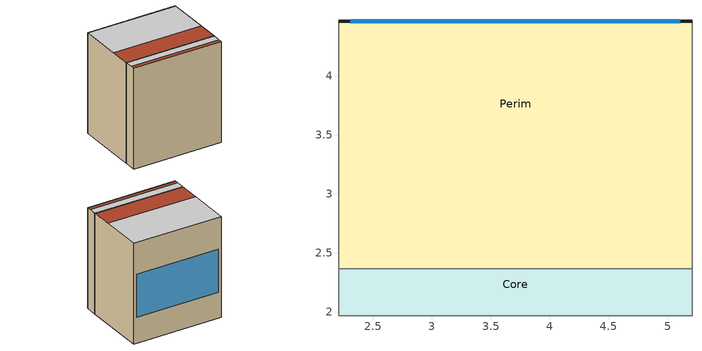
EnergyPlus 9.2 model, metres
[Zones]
Perim
 floor adiabatic (B_Off_Inf_0): 5.21,4.47 5.21,3.07 2.21,3.07 2.21,4.47 z6.67
 floor ground (B_Off_Gro_0): 5.21,3.07 5.21,2.37 2.21,2.37 2.21,3.07 z6.67
 wall outside (B_Off_Fac_0): 5.21,4.47 2.21,4.47 z6.67:10
 wall to Core (B_Off_Par_0): 2.21,2.37 5.21,2.37 z6.67:10
 wall adiabatic (B_Off_Par_0): 2.21,4.47 2.21,2.37 / 5.21,2.37 5.21,4.47 z6.67:10
 window (B_Dbl_Air_Cl): 5.11,4.47 2.31,4.47 z7.52:8.95
 ceiling adiabatic (B_Off_Inf_0): 5.21,4.47 2.21,4.47 2.21,3.07 5.21,3.07 z10
 roof outside (B_Off_Rof_0): 5.21,3.07 2.21,3.07 2.21,2.37 5.21,2.37 z10
Core
 floor adiabatic (B_Off_Inf_0): 5.21,2.37 5.21,2.1 2.21,2.1 2.21,2.37 z6.67
 floor ground (B_Off_Gro_0): 5.21,2.1 5.21,1.97 2.21,1.97 2.21,2.1 z6.67
 wall adiabatic (B_Off_Par_0): 2.21,2.37 2.21,1.97 5.21,1.97 5.21,2.37 z6.67:10
 ceiling adiabatic (B_Off_Inf_0): 5.21,2.37 2.21,2.37 2.21,2.1 5.21,2.1 z10
 roof outside (B_Off_Rof_0): 5.21,2.1 2.21,2.1 2.21,1.97 5.21,1.97 z10
[Building]
Building: North Axis {deg}=0; Terrain=Suburbs; Loads Convergence Tolerance Value=0.04; Temperature Convergence Tolerance Value {deltaC}=0.4; Solar Distribution=FullExterior; Maximum Number of Warmup Days=25
[Site:GroundTemperature:BuildingSurface]
14, 14, 14, 14, 14, 14, 14, 14, 14, 14, 14, 14
[Site:GroundReflectance]
0.2, 0.2, 0.2, 0.2, 0.2, 0.2, 0.2, 0.2, 0.2, 0.2, 0.2, 0.2
[Site:GroundReflectance:SnowModifier]
1, 1
[Material] Roughness=Rough
Name | Thickness {m} | Conductivity {W/m-K} | Density {kg/m3} | Specific Heat {J/kg-K} | Thermal Absorptance | Solar Absorptance | Visible Absorptance
B_Gypsum_Plaster_0.02_B_Off_Thm_0; B_Gypsum_Plaster_0.02_B_Off_Par_0 | 0.02 | 0.42 | 900 | 840 | 0.9 | 0.7 | 0.7
B_Softwood_General_0.02_B_Off_Thm_0; B_Softwood_General_0.02_B_Off_Par_0 | 0.02 | 0.13 | 496 | 1630 | 0.9 | 0.6 | 0.6
B_Clay_Brick_H_0.06_B_Off_Fac_0 | 0.06 | 0.41 | 1000 | 920 | 0.9 | 0.5 | 0.5
B_XPS_Board_0.02_B_Off_Fac_0; B_XPS_Board_0.02_B_Off_Gro_0 | 0.02 | 0.037 | 40 | 1200 | 0.6 | 0.6 | 0.6
B_Concrete_Block_H_0.15_B_Off_Fac_0 | 0.15 | 1.25 | 880 | 840 | 0.9 | 0.7 | 0.7
B_Fiberglass_Batts_0.05_B_Off_Fac_0 | 0.05 | 0.043 | 12 | 840 | 0.9 | 0.6 | 0.6
B_Gypsum_Board_0.015_B_Off_Fac_0 | 0.015 | 0.16 | 950 | 840 | 0.9 | 0.6 | 0.6
B_Urethane_Carpet_0.02_B_Off_Inf_0 | 0.02 | 0.045 | 110 | 840 | 0.9 | 0.7 | 0.7
B_Cement_Mortar_0.02_B_Off_Inf_0 | 0.02 | 0.8 | 1900 | 840 | 0.9 | 0.8 | 0.8
B_Concrete_RC_Dense_0.15_B_Off_Inf_0; B_Concrete_RC_Dense_0.15_B_Off_Gro_0 | 0.15 | 1.75 | 2400 | 840 | 0.9 | 0.7 | 0.7
B_Air_Floor_15cm_0.15_B_Off_Inf_0; B_Air_Floor_15cm_0.15_B_Off_Rof_0 | 0.15 | 0.7 | 1.2 | 1000 | 0.01 | 0.7 | 0.7
B_Gypsum_Board_0.02_B_Off_Inf_0; B_Gypsum_Board_0.02_B_Off_Rof_0 | 0.02 | 0.16 | 950 | 840 | 0.9 | 0.6 | 0.6
B_Concrete_MC_Light_0.04_B_Off_Gro_0 | 0.04 | 1.65 | 2100 | 1040 | 0.9 | 0.7 | 0.7
B_Cement_Mortar_0.03_B_Off_Gro_0 | 0.03 | 0.8 | 1900 | 840 | 0.9 | 0.8 | 0.8
B_Ceramic_Tile_0.02_B_Off_Gro_0 | 0.02 | 0.8 | 2243 | 840 | 0.9 | 0.4 | 0.4
B_XPS_Board_0.1_B_Off_Rof_0 | 0.1 | 0.037 | 40 | 1200 | 0.6 | 0.6 | 0.6
B_Concrete_MC_Light_0.15_B_Off_Rof_0 | 0.15 | 1.65 | 2100 | 1040 | 0.9 | 0.7 | 0.7
B_Concrete_RC_Dense_0.2_B_Off_Rof_0 | 0.2 | 1.75 | 2400 | 840 | 0.9 | 0.7 | 0.7
[WindowMaterial:Glazing]
B_Glass_Clear_3_0.003_B_Dbl_Air_Cl: Optical Data Type=SpectralAverage; Thickness {m}=0.003; Solar Transmittance at Normal Incidence=0.83; Front Side Solar Reflectance at Normal Incidence=0.07; Back Side Solar Reflectance at Normal Incidence=0.07; Visible Transmittance at Normal Incidence=0.89; Front Side Visible Reflectance at Normal Incidence=0.08; Back Side Visible Reflectance at Normal Incidence=0.08; Infrared Transmittance at Normal Incidence=0; Front Side Infrared Hemispherical Emissivity=0.84; Back Side Infrared Hemispherical Emissivity=0.84; Conductivity {W/m-K}=0.9; Dirt Correction Factor for Solar and Visible Transmittance=1
[WindowMaterial:Gas]
AIR_0.006_B_Dbl_Air_Cl: Gas Type=AIR; Thickness {m}=0.006
[Construction]
B_Off_Thm_0: B_Gypsum_Plaster_0.02_B_Off_Thm_0, B_Softwood_General_0.02_B_Off_Thm_0, B_Gypsum_Plaster_0.02_B_Off_Thm_0
B_Off_Fac_0: B_Clay_Brick_H_0.06_B_Off_Fac_0, B_XPS_Board_0.02_B_Off_Fac_0, B_Concrete_Block_H_0.15_B_Off_Fac_0, B_Fiberglass_Batts_0.05_B_Off_Fac_0, B_Gypsum_Board_0.015_B_Off_Fac_0
B_Off_Par_0: B_Gypsum_Plaster_0.02_B_Off_Par_0, B_Softwood_General_0.02_B_Off_Par_0, B_Gypsum_Plaster_0.02_B_Off_Par_0
B_Off_Inf_0: B_Urethane_Carpet_0.02_B_Off_Inf_0, B_Cement_Mortar_0.02_B_Off_Inf_0, B_Concrete_RC_Dense_0.15_B_Off_Inf_0, B_Air_Floor_15cm_0.15_B_Off_Inf_0, B_Gypsum_Board_0.02_B_Off_Inf_0
B_Off_Gro_0: B_XPS_Board_0.02_B_Off_Gro_0, B_Concrete_RC_Dense_0.15_B_Off_Gro_0, B_Concrete_MC_Light_0.04_B_Off_Gro_0, B_Cement_Mortar_0.03_B_Off_Gro_0, B_Ceramic_Tile_0.02_B_Off_Gro_0
B_Off_Rof_0: B_XPS_Board_0.1_B_Off_Rof_0, B_Concrete_MC_Light_0.15_B_Off_Rof_0, B_Concrete_RC_Dense_0.2_B_Off_Rof_0, B_Air_Floor_15cm_0.15_B_Off_Rof_0, B_Gypsum_Board_0.02_B_Off_Rof_0
B_Dbl_Air_Cl: B_Glass_Clear_3_0.003_B_Dbl_Air_Cl, AIR_0.006_B_Dbl_Air_Cl, B_Glass_Clear_3_0.003_B_Dbl_Air_Cl
[Zone] Type=1; Multiplier=1; Zone Inside Convection Algorithm=TARP; Zone Outside Convection Algorithm=DOE-2
Name | Volume {m3} | Floor Area {m2}
Perim | 21.002 | 6.3006
Core | 3.998 | 1.1994
[InternalMass] Construction=B_Off_Thm_0
Name | Zone or ZoneList | Surface Area {m2}
PerimInternalMass | Perim | 6.61563
CoreInternalMass | Core | 1.25937
[People] Number of People Schedule=B_Off_Y_Occ; Number of People Calculation Method=People/Area; People per Zone Floor Area {person/m2}=0.055; Fraction Radiant=0.3; Sensible Heat Fraction=AUTOCALCULATE; Carbon Dioxide Generation Rate {m3/s-W}=3.82e-08; Enable ASHRAE 55 Comfort Warnings=No; Mean Radiant Temperature Calculation Type=ZoneAveraged; Clothing Insulation Calculation Method=DynamicClothingModelASHRAE55; Thermal Comfort Model 1 Type=AdaptiveASH55
Name | Zone or ZoneList | Activity Level Schedule | Work Efficiency Schedule | Air Velocity Schedule
People Perim | Perim | PerimPeopleActivity | PerimWorkEfficiency | PerimAirVelocity
People Core | Core | CorePeopleActivity | CoreWorkEfficiency | CoreAirVelocity
[Lights] Schedule=B_Off_Y_Lgt; Design Level Calculation Method=Watts/Area; Watts per Zone Floor Area {W/m2}=12; Return Air Fraction=0; Fraction Radiant=0.42; Fraction Visible=0.18; Fraction Replaceable=1
Name | Zone or ZoneList
Perim General lighting | Perim
Core General lighting | Core
[ElectricEquipment] Schedule=B_Off_Y_Plg; Design Level Calculation Method=Watts/Area; Watts per Zone Floor Area {W/m2}=8; Fraction Latent=0; Fraction Radiant=0.2; Fraction Lost=0
Name | Zone or ZoneList
Perim Equipment 1 | Perim
Core Equipment 1 | Core
[ZoneInfiltration:DesignFlowRate] Schedule=On; Design Flow Rate Calculation Method=AirChanges/Hour; Air Changes per Hour {1/hr}=0.35; Constant Term Coefficient=1; Temperature Term Coefficient=0; Velocity Term Coefficient=0; Velocity Squared Term Coefficient=0
Name | Zone or ZoneList
PerimInfiltration | Perim
CoreInfiltration | Core
[ZoneVentilation:DesignFlowRate] Schedule=B_Off_Y_Nat; Design Flow Rate Calculation Method=AirChanges/Hour; Air Changes per Hour {1/hr}=0.6; Ventilation Type=NATURAL; Fan Pressure Rise {Pa}=0; Fan Total Efficiency=1; Constant Term Coefficient=1; Temperature Term Coefficient=0; Velocity Term Coefficient=0; Velocity Squared Term Coefficient=0; Minimum Indoor Temperature {C}=22; Delta Temperature {deltaC}=1; Maximum Wind Speed {m/s}=40
Name | Zone or ZoneList
Perim ScheduledVent | Perim
Core ScheduledVent | Core
[DesignSpecification:OutdoorAir] Outdoor Air Method=Sum; Outdoor Air Flow per Person {m3/s-person}=2.5e-06; Outdoor Air Flow per Zone Floor Area {m3/s-m2}=3e-07; Outdoor Air Schedule=B_Off_Y_Occ
PerimMinFreshAir; CoreMinFreshAir
[ZoneControl:Thermostat]
Name | Zone or ZoneList | Control Type Schedule | Control 1
Perim Thermostat | Perim | PerimZoneControlTypeSched | Dual Setpoint - Zone Perim
Core Thermostat | Core | CoreZoneControlTypeSched | Dual Setpoint - Zone Core
[ThermostatSetpoint:DualSetpoint]
Name | Heating Setpoint Temperature Schedule | Cooling Setpoint Temperature Schedule
Dual Setpoint - Zone Perim | PerimHeating_SP_Sch | PerimCooling_SP_Sch
Dual Setpoint - Zone Core | CoreHeating_SP_Sch | CoreCooling_SP_Sch
[ZoneHVAC:IdealLoadsAirSystem] Maximum Heating Supply Air Temperature {C}=30; Minimum Cooling Supply Air Temperature {C}=18; Maximum Heating Supply Air Humidity Ratio {kgWater/kgDryAir}=0.01; Minimum Cooling Supply Air Humidity Ratio {kgWater/kgDryAir}=0.008; Heating Limit=NoLimit; Maximum Heating Air Flow Rate {m3/s}=100; Cooling Limit=LimitFlowRateAndCapacity; Maximum Cooling Air Flow Rate {m3/s}=0.0005; Heating Availability Schedule=B_Off_Y_Het; Cooling Availability Schedule=B_Off_Y_Col; Dehumidification Control Type=None; Humidification Control Type=None; Demand Controlled Ventilation Type=OccupancySchedule; Outdoor Air Economizer Type=NoEconomizer; Heat Recovery Type=None; Sensible Heat Recovery Effectiveness=0.7; Latent Heat Recovery Effectiveness=0.65
Name | Maximum Total Cooling Capacity {W} | Design Specification Outdoor Air Object
Perim Ideal Loads Air | 630.06 | PerimMinFreshAir
Core Ideal Loads Air | 119.94 | CoreMinFreshAir
[Zone equipment]
Perim: Perim Ideal Loads Air
Core: Core Ideal Loads Air
[EnergyManagementSystem:Sensor] Output:Variable or Output:Meter Index Key=Environment
Name | Output:Variable or Output:Meter
OutdoorTemp | Site Outdoor Air Drybulb Temperature
OutdoorRelHumid | Site Outdoor Air Relative Humidity
[WaterUse:Equipment] Flow Rate Fraction Schedule=B_Off_Y_Dhw
Name | Peak Flow Rate {m3/s} | Target Temperature Schedule | Hot Water Supply Temperature Schedule | Cold Water Supply Temperature Schedule | Zone
DHW Perim | 3.67535e-07 | DHW Supply Temperature Perim | DHW Supply Temperature Perim | DHW Mains Temperature Perim | Perim
DHW Core | 6.9965e-08 | DHW Supply Temperature Core | DHW Supply Temperature Core | DHW Mains Temperature Core | Core
[Schedule:Day:Hourly]
B_Off_D_Occ_WD: 0, 0, 0, 0, 0, 0, 0.1, 0.2, 1, 1, 1, 1, 0.5, 1, 1, 1, 1, 0.3, 0.2, 0.1, 0, 0, 0, 0
B_Off_D_Occ_WE; B_Off_D_Dhw_WE: 0, 0, 0, 0, 0, 0, 0.1, 0.1, 0.1, 0.1, 0.1, 0.1, 0.1, 0.1, 0.1, 0.1, 0.1, 0.1, 0.1, 0.1, 0, 0, 0, 0
B_Off_D_Het_WD; B_Off_D_Col_WD; B_Off_D_Nat_WD: 0, 0, 0, 0, 0, 0, 1, 1, 1, 1, 1, 1, 1, 1, 1, 1, 1, 1, 1, 1, 0, 0, 0, 0
B_Off_D_Het_WE; B_Off_D_Off; B_Off_D_Col_WE; B_Off_D_Nat_WE: 0, 0, 0, 0, 0, 0, 0, 0, 0, 0, 0, 0, 0, 0, 0, 0, 0, 0, 0, 0, 0, 0, 0, 0
B_Off_D_Dhw_WD: 0, 0, 0, 0, 0, 0, 0.2, 0.4, 0.4, 0.4, 0.4, 0.6, 0.6, 0.4, 0.4, 0.4, 0.4, 0.4, 0.4, 0.2, 0, 0, 0, 0
B_Off_D_Lgt_WD: 0.1, 0.1, 0.1, 0.1, 0.1, 0.1, 0.1, 0.3, 1, 1, 1, 1, 0.8, 1, 1, 1, 1, 0.5, 0.3, 0.3, 0.2, 0.2, 0.1, 0.1
B_Off_D_Lgt_WE; B_Off_D_Plg_WE: 0.1, 0.1, 0.1, 0.1, 0.1, 0.1, 0.1, 0.1, 0.1, 0.1, 0.1, 0.1, 0.1, 0.1, 0.1, 0.1, 0.1, 0.1, 0.1, 0.1, 0.1, 0.1, 0.1, 0.1
B_Off_D_Plg_WD: 0.1, 0.1, 0.1, 0.1, 0.1, 0.1, 0.1, 0.3, 1, 1, 1, 1, 0.8, 1, 1, 1, 1, 1, 0.3, 0.3, 0.2, 0.2, 0.1, 0.1
[Schedule:Week:Daily]
B_Off_W_Occ: B_Off_D_Occ_WE, B_Off_D_Occ_WD, B_Off_D_Occ_WD, B_Off_D_Occ_WD, B_Off_D_Occ_WD, B_Off_D_Occ_WD, B_Off_D_Occ_WE, B_Off_D_Occ_WE, B_Off_D_Occ_WD, B_Off_D_Occ_WD, B_Off_D_Occ_WD, B_Off_D_Occ_WD
B_Off_W_Het: B_Off_D_Het_WE, B_Off_D_Het_WD, B_Off_D_Het_WD, B_Off_D_Het_WD, B_Off_D_Het_WD, B_Off_D_Het_WD, B_Off_D_Het_WE, B_Off_D_Het_WE, B_Off_D_Het_WD, B_Off_D_Het_WD, B_Off_D_Het_WD, B_Off_D_Het_WD
B_Off_W_Off: B_Off_D_Off, B_Off_D_Off, B_Off_D_Off, B_Off_D_Off, B_Off_D_Off, B_Off_D_Off, B_Off_D_Off, B_Off_D_Off, B_Off_D_Off, B_Off_D_Off, B_Off_D_Off, B_Off_D_Off
B_Off_W_Col: B_Off_D_Col_WE, B_Off_D_Col_WD, B_Off_D_Col_WD, B_Off_D_Col_WD, B_Off_D_Col_WD, B_Off_D_Col_WD, B_Off_D_Col_WE, B_Off_D_Col_WE, B_Off_D_Col_WD, B_Off_D_Col_WD, B_Off_D_Col_WD, B_Off_D_Col_WD
B_Off_W_Nat: B_Off_D_Nat_WE, B_Off_D_Nat_WD, B_Off_D_Nat_WD, B_Off_D_Nat_WD, B_Off_D_Nat_WD, B_Off_D_Nat_WD, B_Off_D_Nat_WE, B_Off_D_Nat_WE, B_Off_D_Nat_WD, B_Off_D_Nat_WD, B_Off_D_Nat_WD, B_Off_D_Nat_WD
B_Off_W_Dhw: B_Off_D_Dhw_WE, B_Off_D_Dhw_WD, B_Off_D_Dhw_WD, B_Off_D_Dhw_WD, B_Off_D_Dhw_WD, B_Off_D_Dhw_WD, B_Off_D_Dhw_WE, B_Off_D_Dhw_WE, B_Off_D_Dhw_WD, B_Off_D_Dhw_WD, B_Off_D_Dhw_WD, B_Off_D_Dhw_WD
B_Off_W_Lgt: B_Off_D_Lgt_WE, B_Off_D_Lgt_WD, B_Off_D_Lgt_WD, B_Off_D_Lgt_WD, B_Off_D_Lgt_WD, B_Off_D_Lgt_WD, B_Off_D_Lgt_WE, B_Off_D_Lgt_WE, B_Off_D_Lgt_WD, B_Off_D_Lgt_WD, B_Off_D_Lgt_WD, B_Off_D_Lgt_WD
B_Off_W_Plg: B_Off_D_Plg_WE, B_Off_D_Plg_WD, B_Off_D_Plg_WD, B_Off_D_Plg_WD, B_Off_D_Plg_WD, B_Off_D_Plg_WD, B_Off_D_Plg_WE, B_Off_D_Plg_WE, B_Off_D_Plg_WD, B_Off_D_Plg_WD, B_Off_D_Plg_WD, B_Off_D_Plg_WD
[Schedule:Year]
B_Off_Y_Occ: B_Off_W_Occ, 1, 1, 12, 31
B_Off_Y_Het: B_Off_W_Het, 1, 1, 4, 30, B_Off_W_Off, 5, 1, 9, 30, B_Off_W_Het, 10, 1, 12, 31
B_Off_Y_Col: B_Off_W_Off, 1, 1, 3, 31, B_Off_W_Col, 4, 1, 9, 30, B_Off_W_Off, 10, 1, 12, 31
B_Off_Y_Nat: B_Off_W_Off, 1, 1, 3, 31, B_Off_W_Nat, 4, 1, 10, 31, B_Off_W_Off, 11, 1, 12, 31
B_Off_Y_Dhw: B_Off_W_Dhw, 1, 1, 12, 31
B_Off_Y_Lgt: B_Off_W_Lgt, 1, 1, 12, 31
B_Off_Y_Plg: B_Off_W_Plg, 1, 1, 12, 31
[Schedule:Constant]
On: On/Off, 1
PerimPeopleActivity; CorePeopleActivity: Any Number, 125.28
PerimAirVelocity; CoreAirVelocity: Any Number, 0.2
PerimWorkEfficiency; CoreWorkEfficiency: Any Number, 0
PerimHeating_SP_Sch; CoreHeating_SP_Sch: Temperature, 20
PerimCooling_SP_Sch; CoreCooling_SP_Sch: Temperature, 24
PerimZoneControlTypeSched; CoreZoneControlTypeSched: Any Number, 4
DHW Supply Temperature Perim; DHW Supply Temperature Core: Temperature, 55
DHW Mains Temperature Perim; DHW Mains Temperature Core: Temperature, 16
